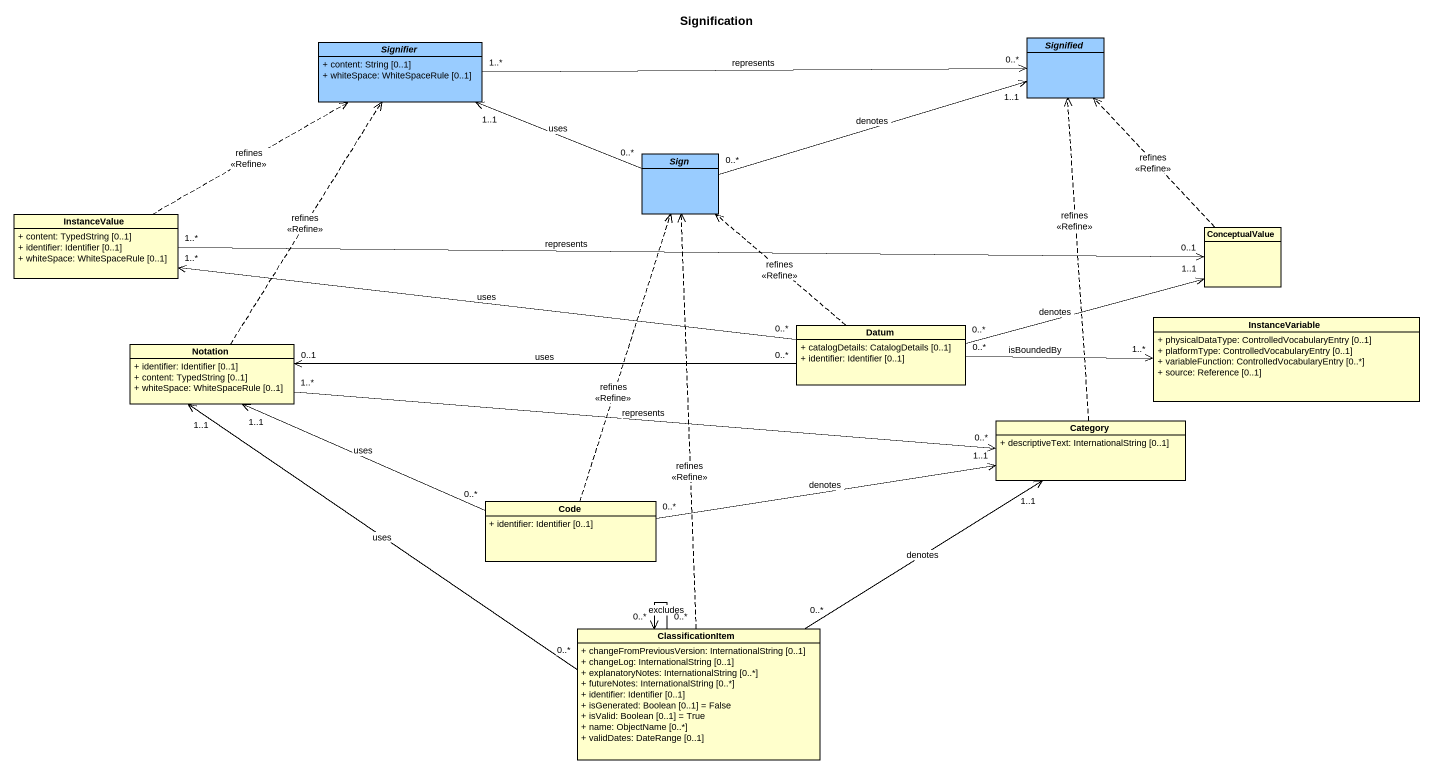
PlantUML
@startuml
title Signification
hide circle
hide empty members
skinparam classAttributeIconSize 0
abstract class Signifier #99CCFF {
  + content: String [0..1]
  + whiteSpace: WhiteSpaceRule [0..1]
}
abstract class Signified #99CCFF
abstract class Sign #99CCFF
class InstanceValue {
  + content: TypedString [0..1]
  + identifier: Identifier [0..1]
  + whiteSpace: WhiteSpaceRule [0..1]
}
class ConceptualValue
class Datum {
  + catalogDetails: CatalogDetails [0..1]
  + identifier: Identifier [0..1]
}
class InstanceVariable {
  + physicalDataType: ControlledVocabularyEntry [0..1]
  + platformType: ControlledVocabularyEntry [0..1]
  + variableFunction: ControlledVocabularyEntry [0..*]
  + source: Reference [0..1]
}
class Notation {
  + identifier: Identifier [0..1]
  + content: TypedString [0..1]
  + whiteSpace: WhiteSpaceRule [0..1]
}
class Category {
  + descriptiveText: InternationalString [0..1]
}
class Code {
  + identifier: Identifier [0..1]
}
class ClassificationItem {
  + changeFromPreviousVersion: InternationalString [0..1]
  + changeLog: InternationalString [0..1]
  + explanatoryNotes: InternationalString [0..*]
  + futureNotes: InternationalString [0..*]
  + identifier: Identifier [0..1]
  + isGenerated: Boolean [0..1] = False
  + isValid: Boolean [0..1] = True
  + name: ObjectName [0..*]
  + validDates: DateRange [0..1]
}
Signifier "1..*" -right-> "0..*" Signified : represents
Sign "0..*" -left-> "1..1" Signifier : uses
Sign "0..*" -right-> "1..1" Signified : denotes
InstanceValue .right.> Signifier : refines\n<<Refine>>
InstanceValue "1..*" -right-> "0..1" ConceptualValue : represents
ConceptualValue .up.> Signified : refines\n<<Refine>>
Datum .up.> Sign : refines\n<<Refine>>
Datum "0..*" -left-> "1..*" InstanceValue : uses
Datum "0..*" -right-> "1..1" ConceptualValue : denotes
Datum "0..*" -right-> "1..*" InstanceVariable : isBoundedBy
Datum "0..*" -left-> "0..1" Notation : uses
Notation .up.> Signifier : refines\n<<Refine>>
Notation "1..*" -right-> "0..*" Category : represents
Category .up.> Signified : refines\n<<Refine>>
Code .up.> Sign : refines\n<<Refine>>
Code "0..*" -left-> "1..1" Notation : uses
Code "0..*" -right-> "1..1" Category : denotes
ClassificationItem .up.> Sign : refines\n<<Refine>>
ClassificationItem "0..*" -up-> "1..1" Notation : uses
ClassificationItem "0..*" -up-> "1..1" Category : denotes
ClassificationItem "0..*" --> "0..*" ClassificationItem : excludes
@enduml
